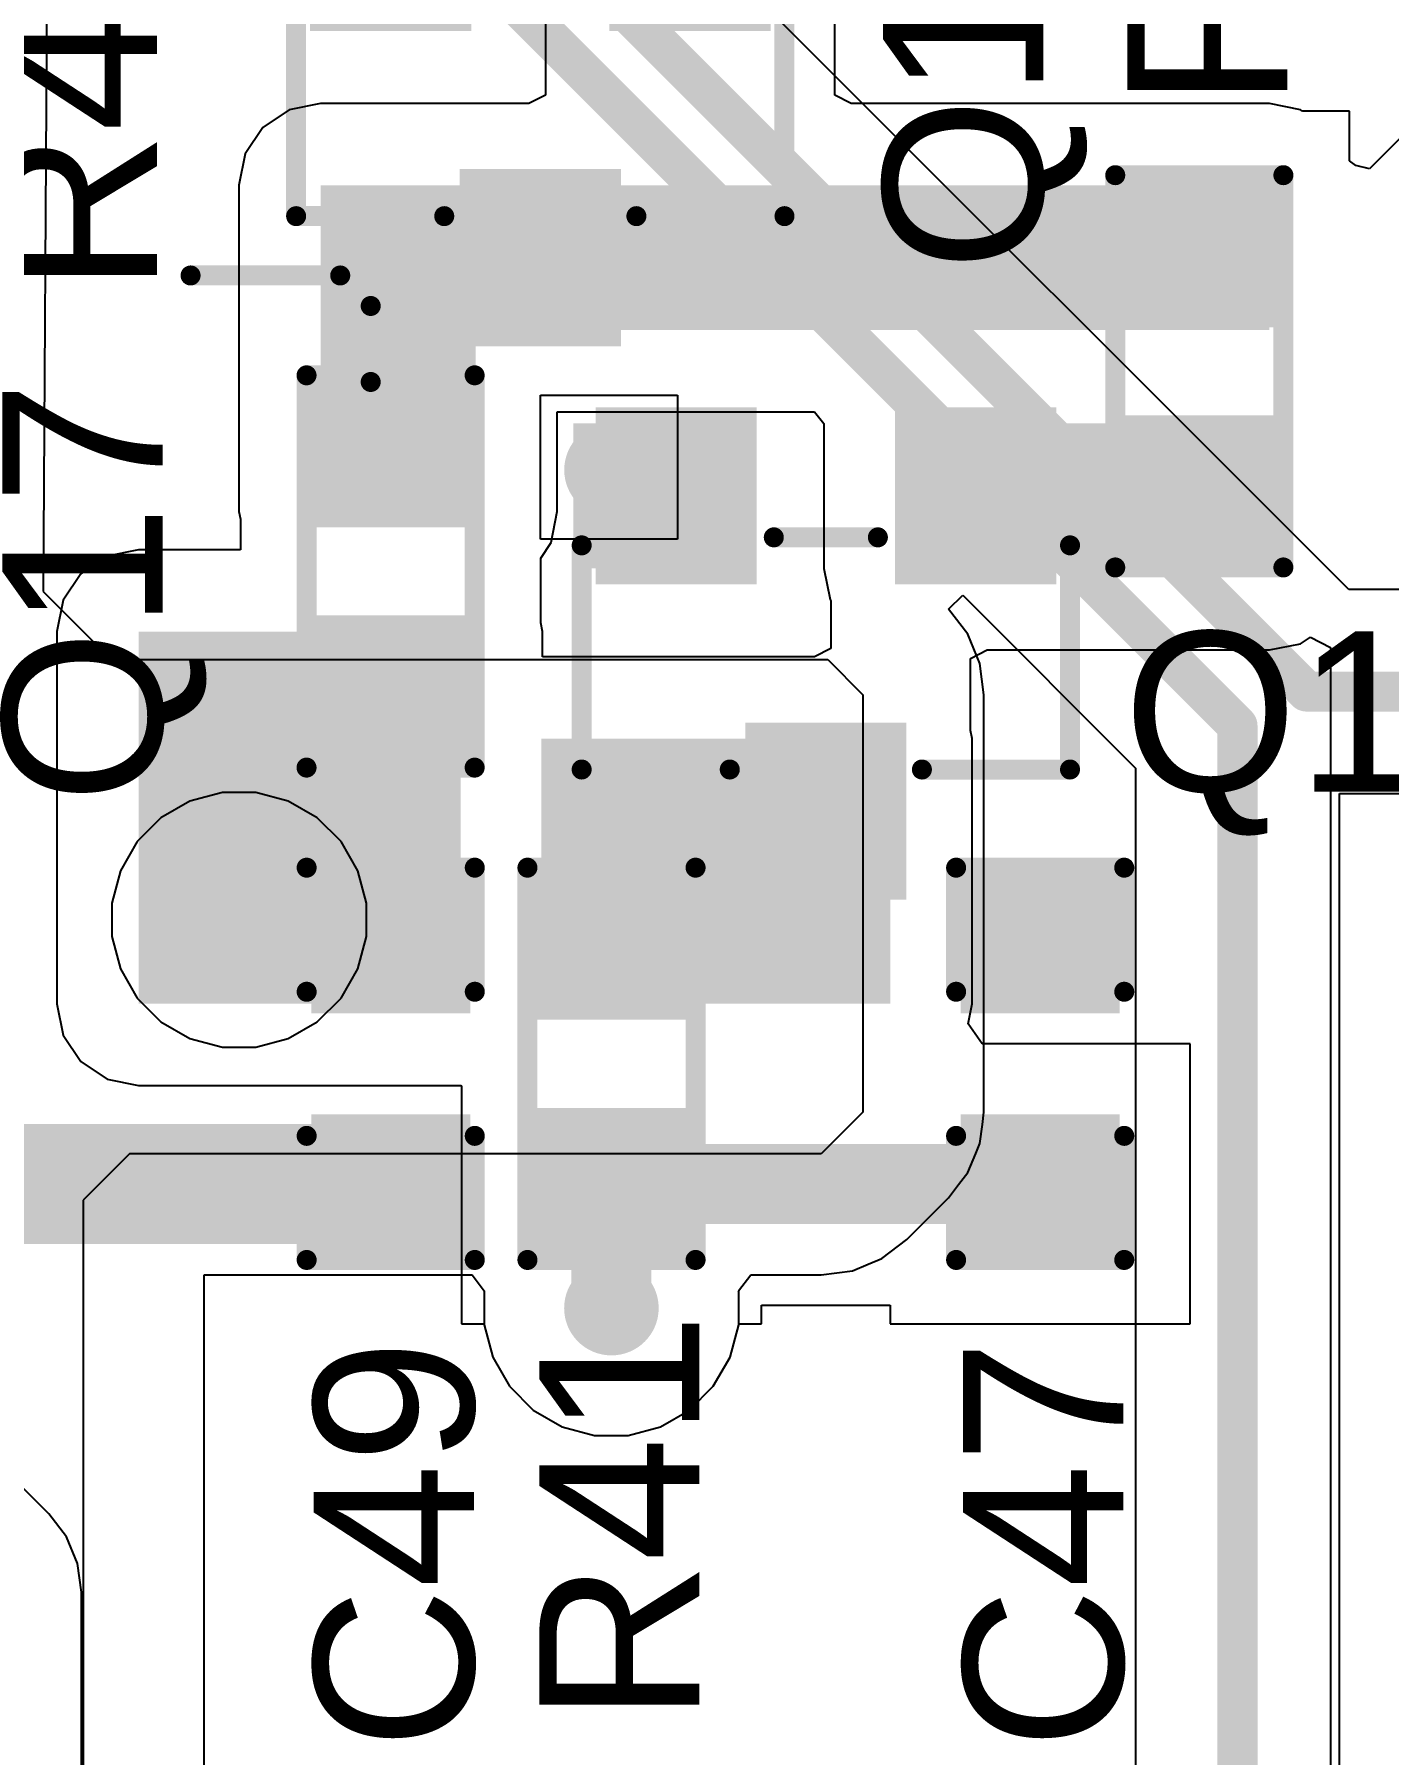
# Model space of a CAD drawing. Header units: millimetres. Extents: x -3 to 5437, y -3 to 5435.
# Drawn here: x 124.23 to 132.82, y 30.69 to 41.61 of the extents above; entities that cross this region are included whole.
import ezdxf

# ---------------------------------------------------------------- set-up
doc = ezdxf.new("R2010")
doc.units = ezdxf.units.MM
for name, color, linetype in [('BottomLayer', 5, 'Continuous'), ('BottomSolder', 6, 'Continuous'), ('TopLayer', 1, 'Continuous'), ('TopOverlay', 2, 'Continuous'), ('TopPaste', 8, 'Continuous'), ('TopSolder', 216, 'Continuous'), ('ViaHoleLayer', 16, 'Continuous')]:
    doc.layers.add(name, color=color, linetype=linetype)
doc.styles.add('Arial', font='', dxfattribs={"height": 0.2})
doc.styles.get('Arial').set_extended_font_data('Arial')

# ---------------------------------------------------------------- blocks, each defined once
blk = doc.blocks.new('SOT_23_324')
at = {"layer": 'TopLayer'}
for points in [[(-0.41000045, 1.46000089), (0.41000045, 1.46000089), (0.41000045, 0.54000019), (-0.41000045, 0.54000019)], [(-1.36000109, -0.54000019), (-0.54000019, -0.54000019), (-0.54000019, -1.46000089), (-1.36000109, -1.46000089)], [(0.54000019, -0.54000019), (1.36000109, -0.54000019), (1.36000109, -1.46000089), (0.54000019, -1.46000089)]]:
    blk.add_hatch(color=1, dxfattribs=at).paths.add_polyline_path(points)
at = {"layer": 'TopPaste'}
for points in [[(-0.41000045, 1.46000089), (0.41000045, 1.46000089), (0.41000045, 0.54000019), (-0.41000045, 0.54000019)], [(-1.36000109, -0.54000019), (-0.54000019, -0.54000019), (-0.54000019, -1.46000089), (-1.36000109, -1.46000089)], [(0.54000019, -0.54000019), (1.36000109, -0.54000019), (1.36000109, -1.46000089), (0.54000019, -1.46000089)]]:
    blk.add_hatch(color=8, dxfattribs=at).paths.add_polyline_path(points)
at = {"layer": 'TopSolder'}
for points in [[(-0.51160045, 1.56160089), (0.51160045, 1.56160089), (0.51160045, 0.43840019), (-0.51160045, 0.43840019)], [(-1.46160109, -0.43840019), (-0.43840019, -0.43840019), (-0.43840019, -1.56160089), (-1.46160109, -1.56160089)], [(0.43840019, -0.43840019), (1.46160109, -0.43840019), (1.46160109, -1.56160089), (0.43840019, -1.56160089)]]:
    blk.add_hatch(color=216, dxfattribs=at).paths.add_polyline_path(points)
at = {"layer": 'TopOverlay', "const_width": 0.127}
for points in [[(-1.5494, 0.7366), (-1.5494, -0.6858)], [(-0.6096, 0.7366), (-1.5494, 0.7366)], [(1.5494, 0.7366), (0.6096, 0.7366)], [(1.5494, 0.7366), (1.5494, -0.6858)], [(0.3302, -0.7366), (-0.3302, -0.7366)]]:
    blk.add_lwpolyline(points, dxfattribs=at)
at = {"layer": 'TopOverlay'}
for points, const_width in [([(-1.58115, 0.7366, 1), (-1.51765, 0.7366, 1)], 0.0635), ([(-1.58115, 0.7366, 1), (-1.51765, 0.7366, 1)], 0.0635), ([(-0.64135, 0.7366, 1), (-0.57785, 0.7366, 1)], 0.0635), ([(0.57785, 0.7366, 1), (0.64135, 0.7366, 1)], 0.0635), ([(1.51765, 0.7366, 1), (1.58115, 0.7366, 1)], 0.0635), ([(1.51765, 0.7366, 1), (1.58115, 0.7366, 1)], 0.0635), ([(-1.58115, -0.6858, 1), (-1.51765, -0.6858, 1)], 0.0635), ([(1.51765, -0.6858, 1), (1.58115, -0.6858, 1)], 0.0635), ([(-0.36195, -0.7366, 1), (-0.29845, -0.7366, 1)], 0.0635), ([(0.29845, -0.7366, 1), (0.36195, -0.7366, 1)], 0.0635), ([(-1.63561776, -1.143, 1), (-1.81878224, -1.143, 1)], 0.254), ([(-1.88228224, -1.143, 1), (-1.75528224, -1.143, 1)], 0.127), ([(-1.69911776, -1.143, 1), (-1.57211776, -1.143, 1)], 0.127)]:
    blk.add_lwpolyline(points, format="xyb", close=True, dxfattribs=dict(at, const_width=const_width))
blk = doc.blocks.new('RES_0603_436')
at = {"layer": 'TopLayer'}
for points in [[(-0.3809999999999999, 0.4445), (-0.3809999999999999, -0.4445), (-1.143, -0.4445), (-1.143, 0.4445)], [(1.143, 0.4445), (1.143, -0.4445), (0.3809999999999999, -0.4445), (0.3809999999999999, 0.4445)]]:
    blk.add_hatch(color=1, dxfattribs=at).paths.add_polyline_path(points)
at = {"layer": 'TopPaste'}
for points in [[(-0.3809999999999999, 0.4445), (-0.3809999999999999, -0.4445), (-1.143, -0.4445), (-1.143, 0.4445)], [(1.143, 0.4445), (1.143, -0.4445), (0.3809999999999999, -0.4445), (0.3809999999999999, 0.4445)]]:
    blk.add_hatch(color=8, dxfattribs=at).paths.add_polyline_path(points)
at = {"layer": 'TopSolder'}
for points in [[(-0.2794, 0.5460999999999999), (-0.2794, -0.5460999999999999), (-1.2446, -0.5460999999999999), (-1.2446, 0.5460999999999999)], [(1.2446, 0.5460999999999999), (1.2446, -0.5460999999999999), (0.2794, -0.5460999999999999), (0.2794, 0.5460999999999999)]]:
    blk.add_hatch(color=216, dxfattribs=at).paths.add_polyline_path(points)
at = {"layer": 'TopOverlay', "const_width": 0.127}
for points in [[(-1.2446, -0.5334), (-1.2446, 0.5334)], [(1.2446, 0.5334), (-1.2446, 0.5334)], [(1.2446, -0.5334), (1.2446, 0.5334)], [(1.2446, -0.5334), (-1.2446, -0.5334)]]:
    blk.add_lwpolyline(points, dxfattribs=at)
at = {"layer": 'TopOverlay', "const_width": 0.0635}
for points in [[(-1.27635, 0.5334, 1), (-1.21285, 0.5334, 1)], [(-1.27635, 0.5334, 1), (-1.21285, 0.5334, 1)], [(1.21285, 0.5334, 1), (1.27635, 0.5334, 1)], [(1.21285, 0.5334, 1), (1.27635, 0.5334, 1)], [(-1.27635, -0.5334, 1), (-1.21285, -0.5334, 1)], [(-1.27635, -0.5334, 1), (-1.21285, -0.5334, 1)], [(1.21285, -0.5334, 1), (1.27635, -0.5334, 1)], [(1.21285, -0.5334, 1), (1.27635, -0.5334, 1)]]:
    blk.add_lwpolyline(points, format="xyb", close=True, dxfattribs=at)
blk = doc.blocks.new('RES_0603_437')
at = {"layer": 'TopLayer'}
for points in [[(-0.3809999999999999, 0.4445), (-0.3809999999999999, -0.4445), (-1.143, -0.4445), (-1.143, 0.4445)], [(1.143, 0.4445), (1.143, -0.4445), (0.3809999999999999, -0.4445), (0.3809999999999999, 0.4445)]]:
    blk.add_hatch(color=1, dxfattribs=at).paths.add_polyline_path(points)
at = {"layer": 'TopPaste'}
for points in [[(-0.3809999999999999, 0.4445), (-0.3809999999999999, -0.4445), (-1.143, -0.4445), (-1.143, 0.4445)], [(1.143, 0.4445), (1.143, -0.4445), (0.3809999999999999, -0.4445), (0.3809999999999999, 0.4445)]]:
    blk.add_hatch(color=8, dxfattribs=at).paths.add_polyline_path(points)
at = {"layer": 'TopSolder'}
for points in [[(-0.2794, 0.5460999999999999), (-0.2794, -0.5460999999999999), (-1.2446, -0.5460999999999999), (-1.2446, 0.5460999999999999)], [(1.2446, 0.5460999999999999), (1.2446, -0.5460999999999999), (0.2794, -0.5460999999999999), (0.2794, 0.5460999999999999)]]:
    blk.add_hatch(color=216, dxfattribs=at).paths.add_polyline_path(points)
at = {"layer": 'TopOverlay', "const_width": 0.127}
for points in [[(-1.2446, 0.5334), (1.2446, 0.5334)], [(-1.2446, 0.5334), (-1.2446, -0.5334)], [(1.2446, 0.5334), (1.2446, -0.5334)], [(-1.2446, -0.5334), (1.2446, -0.5334)]]:
    blk.add_lwpolyline(points, dxfattribs=at)
at = {"layer": 'TopOverlay', "const_width": 0.0635}
for points in [[(-1.27635, 0.5334, 1), (-1.21285, 0.5334, 1)], [(-1.27635, 0.5334, 1), (-1.21285, 0.5334, 1)], [(1.21285, 0.5334, 1), (1.27635, 0.5334, 1)], [(1.21285, 0.5334, 1), (1.27635, 0.5334, 1)], [(-1.27635, -0.5334, 1), (-1.21285, -0.5334, 1)], [(-1.27635, -0.5334, 1), (-1.21285, -0.5334, 1)], [(1.21285, -0.5334, 1), (1.27635, -0.5334, 1)], [(1.21285, -0.5334, 1), (1.27635, -0.5334, 1)]]:
    blk.add_lwpolyline(points, format="xyb", close=True, dxfattribs=at)
blk = doc.blocks.new('RES_0603_440')
at = {"layer": 'TopLayer'}
for points in [[(-0.3809999999999999, 0.4445), (-0.3809999999999999, -0.4445), (-1.143, -0.4445), (-1.143, 0.4445)], [(1.143, 0.4445), (1.143, -0.4445), (0.3809999999999999, -0.4445), (0.3809999999999999, 0.4445)]]:
    blk.add_hatch(color=1, dxfattribs=at).paths.add_polyline_path(points)
at = {"layer": 'TopPaste'}
for points in [[(-0.3809999999999999, 0.4445), (-0.3809999999999999, -0.4445), (-1.143, -0.4445), (-1.143, 0.4445)], [(1.143, 0.4445), (1.143, -0.4445), (0.3809999999999999, -0.4445), (0.3809999999999999, 0.4445)]]:
    blk.add_hatch(color=8, dxfattribs=at).paths.add_polyline_path(points)
at = {"layer": 'TopSolder'}
for points in [[(-0.2794, 0.5460999999999999), (-0.2794, -0.5460999999999999), (-1.2446, -0.5460999999999999), (-1.2446, 0.5460999999999999)], [(1.2446, 0.5460999999999999), (1.2446, -0.5460999999999999), (0.2794, -0.5460999999999999), (0.2794, 0.5460999999999999)]]:
    blk.add_hatch(color=216, dxfattribs=at).paths.add_polyline_path(points)
at = {"layer": 'TopOverlay', "const_width": 0.127}
for points in [[(1.2446, 0.5334), (-1.2446, 0.5334)], [(-1.2446, -0.5334), (-1.2446, 0.5334)], [(1.2446, -0.5334), (1.2446, 0.5334)], [(1.2446, -0.5334), (-1.2446, -0.5334)]]:
    blk.add_lwpolyline(points, dxfattribs=at)
at = {"layer": 'TopOverlay', "const_width": 0.0635}
for points in [[(-1.27635, 0.5334, 1), (-1.21285, 0.5334, 1)], [(-1.27635, 0.5334, 1), (-1.21285, 0.5334, 1)], [(1.21285, 0.5334, 1), (1.27635, 0.5334, 1)], [(1.21285, 0.5334, 1), (1.27635, 0.5334, 1)], [(-1.27635, -0.5334, 1), (-1.21285, -0.5334, 1)], [(-1.27635, -0.5334, 1), (-1.21285, -0.5334, 1)], [(1.21285, -0.5334, 1), (1.27635, -0.5334, 1)], [(1.21285, -0.5334, 1), (1.27635, -0.5334, 1)]]:
    blk.add_lwpolyline(points, format="xyb", close=True, dxfattribs=at)
blk = doc.blocks.new('SOT_23_464')
at = {"layer": 'TopLayer'}
for points in [[(-0.41000045, 1.46000089), (0.41000045, 1.46000089), (0.41000045, 0.54000019), (-0.41000045, 0.54000019)], [(-1.36000109, -0.54000019), (-0.54000019, -0.54000019), (-0.54000019, -1.46000089), (-1.36000109, -1.46000089)], [(0.54000019, -0.54000019), (1.36000109, -0.54000019), (1.36000109, -1.46000089), (0.54000019, -1.46000089)]]:
    blk.add_hatch(color=1, dxfattribs=at).paths.add_polyline_path(points)
at = {"layer": 'TopPaste'}
for points in [[(-0.41000045, 1.46000089), (0.41000045, 1.46000089), (0.41000045, 0.54000019), (-0.41000045, 0.54000019)], [(-1.36000109, -0.54000019), (-0.54000019, -0.54000019), (-0.54000019, -1.46000089), (-1.36000109, -1.46000089)], [(0.54000019, -0.54000019), (1.36000109, -0.54000019), (1.36000109, -1.46000089), (0.54000019, -1.46000089)]]:
    blk.add_hatch(color=8, dxfattribs=at).paths.add_polyline_path(points)
at = {"layer": 'TopSolder'}
for points in [[(-0.51160045, 1.56160089), (0.51160045, 1.56160089), (0.51160045, 0.43840019), (-0.51160045, 0.43840019)], [(-1.46160109, -0.43840019), (-0.43840019, -0.43840019), (-0.43840019, -1.56160089), (-1.46160109, -1.56160089)], [(0.43840019, -0.43840019), (1.46160109, -0.43840019), (1.46160109, -1.56160089), (0.43840019, -1.56160089)]]:
    blk.add_hatch(color=216, dxfattribs=at).paths.add_polyline_path(points)
at = {"layer": 'TopOverlay', "const_width": 0.127}
for points in [[(-0.6096, 0.7366), (-1.5494, 0.7366)], [(-1.5494, 0.7366), (-1.5494, -0.6858)], [(1.5494, 0.7366), (0.6096, 0.7366)], [(1.5494, 0.7366), (1.5494, -0.6858)], [(0.3302, -0.7366), (-0.3302, -0.7366)]]:
    blk.add_lwpolyline(points, dxfattribs=at)
at = {"layer": 'TopOverlay'}
for points, const_width in [([(-1.58115, 0.7366, 1), (-1.51765, 0.7366, 1)], 0.0635), ([(-1.58115, 0.7366, 1), (-1.51765, 0.7366, 1)], 0.0635), ([(-0.64135, 0.7366, 1), (-0.57785, 0.7366, 1)], 0.0635), ([(0.57785, 0.7366, 1), (0.64135, 0.7366, 1)], 0.0635), ([(1.51765, 0.7366, 1), (1.58115, 0.7366, 1)], 0.0635), ([(1.51765, 0.7366, 1), (1.58115, 0.7366, 1)], 0.0635), ([(-1.58115, -0.6858, 1), (-1.51765, -0.6858, 1)], 0.0635), ([(1.51765, -0.6858, 1), (1.58115, -0.6858, 1)], 0.0635), ([(-0.36195, -0.7366, 1), (-0.29845, -0.7366, 1)], 0.0635), ([(0.29845, -0.7366, 1), (0.36195, -0.7366, 1)], 0.0635), ([(-1.63561776, -1.143, 1), (-1.81878224, -1.143, 1)], 0.254), ([(-1.88228224, -1.143, 1), (-1.75528224, -1.143, 1)], 0.127), ([(-1.69911776, -1.143, 1), (-1.57211776, -1.143, 1)], 0.127)]:
    blk.add_lwpolyline(points, format="xyb", close=True, dxfattribs=dict(at, const_width=const_width))
blk = doc.blocks.new('C__0603_479')
at = {"layer": 'TopLayer'}
for points in [[(-0.3809999999999999, 0.4445), (-0.3809999999999999, -0.4445), (-1.143, -0.4445), (-1.143, 0.4445)], [(1.143, 0.4445), (1.143, -0.4445), (0.3809999999999999, -0.4445), (0.3809999999999999, 0.4445)]]:
    blk.add_hatch(color=1, dxfattribs=at).paths.add_polyline_path(points)
at = {"layer": 'TopPaste'}
for points in [[(-0.3809999999999999, 0.4445), (-0.3809999999999999, -0.4445), (-1.143, -0.4445), (-1.143, 0.4445)], [(1.143, 0.4445), (1.143, -0.4445), (0.3809999999999999, -0.4445), (0.3809999999999999, 0.4445)]]:
    blk.add_hatch(color=8, dxfattribs=at).paths.add_polyline_path(points)
at = {"layer": 'TopSolder'}
for points in [[(-0.3210001199999999, 0.50449988), (-0.3210001199999999, -0.50449988), (-1.20299988, -0.50449988), (-1.20299988, 0.50449988)], [(1.20299988, 0.50449988), (1.20299988, -0.50449988), (0.3210001199999999, -0.50449988), (0.3210001199999999, 0.50449988)]]:
    blk.add_hatch(color=216, dxfattribs=at).paths.add_polyline_path(points)
at = {"layer": 'TopOverlay', "const_width": 0.127}
for points in [[(-1.2446, -0.5334), (-1.2446, 0.5334)], [(-0.4571999999999999, 0.5334), (-1.2446, 0.5334)], [(1.2446, 0.5334), (0.4571999999999999, 0.5334)], [(1.2446, -0.5334), (1.2446, 0.5334)], [(-0.4571999999999999, -0.5334), (-1.2446, -0.5334)], [(1.2446, -0.5334), (0.4571999999999999, -0.5334)]]:
    blk.add_lwpolyline(points, dxfattribs=at)
at = {"layer": 'TopOverlay', "const_width": 0.0635}
for points in [[(-1.27635, 0.5334, 1), (-1.21285, 0.5334, 1)], [(-1.27635, 0.5334, 1), (-1.21285, 0.5334, 1)], [(-0.4889499999999999, 0.5334, 1), (-0.42545, 0.5334, 1)], [(0.42545, 0.5334, 1), (0.4889499999999999, 0.5334, 1)], [(1.21285, 0.5334, 1), (1.27635, 0.5334, 1)], [(1.21285, 0.5334, 1), (1.27635, 0.5334, 1)], [(-1.27635, -0.5334, 1), (-1.21285, -0.5334, 1)], [(-1.27635, -0.5334, 1), (-1.21285, -0.5334, 1)], [(-0.4889499999999999, -0.5334, 1), (-0.42545, -0.5334, 1)], [(0.42545, -0.5334, 1), (0.4889499999999999, -0.5334, 1)], [(1.21285, -0.5334, 1), (1.27635, -0.5334, 1)], [(1.21285, -0.5334, 1), (1.27635, -0.5334, 1)]]:
    blk.add_lwpolyline(points, format="xyb", close=True, dxfattribs=at)
blk = doc.blocks.new('C__0603_481')
at = {"layer": 'TopLayer'}
for points in [[(-0.3809999999999999, 0.4445), (-0.3809999999999999, -0.4445), (-1.143, -0.4445), (-1.143, 0.4445)], [(1.143, 0.4445), (1.143, -0.4445), (0.3809999999999999, -0.4445), (0.3809999999999999, 0.4445)]]:
    blk.add_hatch(color=1, dxfattribs=at).paths.add_polyline_path(points)
at = {"layer": 'TopPaste'}
for points in [[(-0.3809999999999999, 0.4445), (-0.3809999999999999, -0.4445), (-1.143, -0.4445), (-1.143, 0.4445)], [(1.143, 0.4445), (1.143, -0.4445), (0.3809999999999999, -0.4445), (0.3809999999999999, 0.4445)]]:
    blk.add_hatch(color=8, dxfattribs=at).paths.add_polyline_path(points)
at = {"layer": 'TopSolder'}
for points in [[(-0.3210001199999999, 0.50449988), (-0.3210001199999999, -0.50449988), (-1.20299988, -0.50449988), (-1.20299988, 0.50449988)], [(1.20299988, 0.50449988), (1.20299988, -0.50449988), (0.3210001199999999, -0.50449988), (0.3210001199999999, 0.50449988)]]:
    blk.add_hatch(color=216, dxfattribs=at).paths.add_polyline_path(points)
at = {"layer": 'TopOverlay', "const_width": 0.127}
for points in [[(-1.2446, 0.5334), (-1.2446, -0.5334)], [(-1.2446, 0.5334), (-0.4571999999999999, 0.5334)], [(0.4571999999999999, 0.5334), (1.2446, 0.5334)], [(1.2446, 0.5334), (1.2446, -0.5334)], [(-1.2446, -0.5334), (-0.4571999999999999, -0.5334)], [(0.4571999999999999, -0.5334), (1.2446, -0.5334)]]:
    blk.add_lwpolyline(points, dxfattribs=at)
at = {"layer": 'TopOverlay', "const_width": 0.0635}
for points in [[(-1.27635, 0.5334, 1), (-1.21285, 0.5334, 1)], [(-1.27635, 0.5334, 1), (-1.21285, 0.5334, 1)], [(-0.4889499999999999, 0.5334, 1), (-0.42545, 0.5334, 1)], [(0.42545, 0.5334, 1), (0.4889499999999999, 0.5334, 1)], [(1.21285, 0.5334, 1), (1.27635, 0.5334, 1)], [(1.21285, 0.5334, 1), (1.27635, 0.5334, 1)], [(-1.27635, -0.5334, 1), (-1.21285, -0.5334, 1)], [(-1.27635, -0.5334, 1), (-1.21285, -0.5334, 1)], [(-0.4889499999999999, -0.5334, 1), (-0.42545, -0.5334, 1)], [(0.42545, -0.5334, 1), (0.4889499999999999, -0.5334, 1)], [(1.21285, -0.5334, 1), (1.27635, -0.5334, 1)], [(1.21285, -0.5334, 1), (1.27635, -0.5334, 1)]]:
    blk.add_lwpolyline(points, format="xyb", close=True, dxfattribs=at)

msp = doc.modelspace()

# ---------------------------------------------------------------- hatches: boundary and pattern name
at = {"layer": 'BottomLayer'}
h = msp.add_hatch(color=5, dxfattribs=at)
edge = h.paths.add_edge_path()
edge.add_arc((127.88966548, 38.84671936), 0.2999994, 0, 360)
h = msp.add_hatch(color=5, dxfattribs=at)
edge = h.paths.add_edge_path()
edge.add_arc((127.88966548, 36.68230916), 0.2999994, 0, 360)
h = msp.add_hatch(color=5, dxfattribs=at)
edge = h.paths.add_edge_path()
edge.add_arc((125.5268, 35.9918), 0.2999994, 0, 360)
h = msp.add_hatch(color=5, dxfattribs=at)
edge = h.paths.add_edge_path()
edge.add_arc((127.889, 33.528), 0.2999994, 0, 360)
at = {"layer": 'BottomSolder'}
h = msp.add_hatch(color=6, dxfattribs=at)
edge = h.paths.add_edge_path()
edge.add_arc((127.88966548, 38.84671936), 0.1499997, 0, 360)
h = msp.add_hatch(color=6, dxfattribs=at)
edge = h.paths.add_edge_path()
edge.add_arc((127.88966548, 36.68230916), 0.1499997, 0, 360)
at = {"layer": 'TopLayer'}
for points in [[(126.04333694, 39.7336645), (132.0639345, 39.7336645), (132.0639345, 40.65366774), (126.04333694, 40.65366774)], [(126.04333694, 38.58347376), (127.02783586, 38.58347376), (127.02783586, 40.6536652), (126.04333694, 40.6536652)], [(128.70966892, 39.14231693999999), (127.64806068, 39.14231693999999), (127.64806068, 38.2223137), (128.70966892, 38.2223137)], [(129.75516848, 38.22230862), (132.06393704, 38.22230862), (132.06393704, 39.14231186), (129.75516848, 39.14231186)], [(124.8884091, 35.45927375999999), (126.9331345, 35.45927375999999), (126.9331345, 37.82147376), (124.8884091, 37.82147376)], [(127.44516548, 35.45927375999999), (129.65966956, 35.45927375999999), (129.65966956, 37.14230824), (127.44516548, 37.14230824)], [(118.6425364, 33.93527375999999), (126.93313704, 33.93527375999999), (126.93313704, 34.69727375999999), (118.6425364, 34.69727375999999)]]:
    msp.add_hatch(color=1, dxfattribs=at).paths.add_polyline_path(points)
h = msp.add_hatch(color=1, dxfattribs=at)
edge = h.paths.add_edge_path()
edge.add_arc((127.88966548, 38.84671936), 0.2999994, 0, 360)
h = msp.add_hatch(color=1, dxfattribs=at)
edge = h.paths.add_edge_path()
edge.add_arc((127.88966548, 36.68230916), 0.2999994, 0, 360)
h = msp.add_hatch(color=1, dxfattribs=at)
edge = h.paths.add_edge_path()
edge.add_arc((125.5268, 35.9918), 0.2999994, 0, 360)
h = msp.add_hatch(color=1, dxfattribs=at)
edge = h.paths.add_edge_path()
edge.add_arc((127.889, 33.528), 0.2999994, 0, 360)
at = {"layer": 'TopSolder'}
h = msp.add_hatch(color=216, dxfattribs=at)
edge = h.paths.add_edge_path()
edge.add_arc((127.88966548, 38.84671936), 0.1499997, 0, 360)
h = msp.add_hatch(color=216, dxfattribs=at)
edge = h.paths.add_edge_path()
edge.add_arc((127.88966548, 36.68230916), 0.1499997, 0, 360)
at = {"layer": 'ViaHoleLayer'}
h = msp.add_hatch(color=16, dxfattribs=at)
edge = h.paths.add_edge_path()
edge.add_arc((127.88966548, 38.84671936), 0.1499997, 0, 360)
h = msp.add_hatch(color=16, dxfattribs=at)
edge = h.paths.add_edge_path()
edge.add_arc((127.88966548, 36.68230916), 0.1499997, 0, 360)
h = msp.add_hatch(color=16, dxfattribs=at)
edge = h.paths.add_edge_path()
edge.add_arc((125.5268, 35.9918), 0.1499997, 0, 360)
h = msp.add_hatch(color=16, dxfattribs=at)
edge = h.paths.add_edge_path()
edge.add_arc((127.889, 33.528), 0.1499997, 0, 360)

# ---------------------------------------------------------------- linework, layer by layer
at = {"layer": 'BottomLayer'}
for p, q in [((124.32113058, 43.97926688), (124.2822, 38.0746)), ((132.56830992, 38.08791468), (127.87267796, 42.78354664)), ((127.43984418, 38.40682184), (127.43984418, 39.32057667999999)), ((127.43984418, 39.32057667999999), (128.30907282, 39.32057667999999)), ((128.30907282, 39.32057667999999), (128.30907282, 38.40682184)), ((128.30907282, 38.40682184), (127.43984418, 38.40682184)), ((124.2822, 38.0746), (124.714, 37.64279999999999)), ((130.02791114, 37.96330736), (130.11849008, 38.05120406)), ((130.11849008, 38.05120406), (131.21439848, 36.95529566)), ((136.0612341, 38.08791468), (132.56830992, 38.08791468)), ((130.02791368, 37.96328704), (130.02791114, 37.96330736)), ((130.15005212, 37.80411286), (130.02791368, 37.96328704)), ((130.15005974, 37.80410016), (130.15005212, 37.80411286)), ((130.22683378, 37.6187462), (130.15005974, 37.80410016)), ((124.714, 37.64279999999999), (129.2614763, 37.64279999999999)), ((129.2614763, 37.64279999999999), (129.48444512, 37.41982356)), ((130.25302118, 37.41982356), (130.22683378, 37.6187462)), ((129.48444512, 37.41982356), (129.48444766, 34.77205136)), ((130.25302372, 34.77205136), (130.25302118, 37.41982356)), ((131.21439848, 36.95529566), (131.21439848, 23.20307018)), ((125.4204248, 36.7997994), (125.21492356, 36.74473474)), ((125.6331752, 36.7997994), (125.4204248, 36.7997994)), ((125.83867644, 36.74473474), (125.6331752, 36.7997994)), ((132.50928032, 23.20307018), (132.50928032, 36.79303284)), ((132.50928032, 36.79303284), (136.0612341, 36.79303284)), ((125.21492356, 36.74473474), (125.03067704, 36.63835954)), ((126.02292296, 36.63835954), (125.83867644, 36.74473474)), ((125.03067704, 36.63835954), (124.88024046, 36.48792296)), ((126.17335954, 36.48792296), (126.02292296, 36.63835954)), ((124.88024046, 36.48792296), (124.77386526, 36.30367644)), ((126.27973474, 36.30367644), (126.17335954, 36.48792296)), ((124.77386526, 36.30367644), (124.7188006, 36.09817519999999)), ((126.3347994, 36.09817519999999), (126.27973474, 36.30367644)), ((124.7188006, 36.09817519999999), (124.7188006, 35.8854248)), ((126.3347994, 35.8854248), (126.3347994, 36.09817519999999)), ((124.7188006, 35.8854248), (124.77386526, 35.67992356)), ((126.27973474, 35.67992356), (126.3347994, 35.8854248)), ((124.77386526, 35.67992356), (124.88024046, 35.49567704)), ((126.17335954, 35.49567704), (126.27973474, 35.67992356)), ((124.88024046, 35.49567704), (125.03067704, 35.34524046)), ((126.02292296, 35.34524046), (126.17335954, 35.49567704)), ((125.03067704, 35.34524046), (125.21492356, 35.23886526)), ((125.83867644, 35.23886526), (126.02292296, 35.34524046)), ((125.21492356, 35.23886526), (125.4204248, 35.1838006)), ((125.4204248, 35.1838006), (125.6331752, 35.1838006)), ((125.6331752, 35.1838006), (125.83867644, 35.23886526)), ((129.48444766, 34.77205136), (129.22010478, 34.5077288)), ((130.2426783, 34.69345868), (130.25302372, 34.77202088)), ((130.25302118, 34.77203612), (130.25302372, 34.77205136)), ((130.25302372, 34.77202088), (130.25302118, 34.77203612)), ((130.22683632, 34.57312872), (130.2426783, 34.69345868)), ((124.8301288, 34.5077288), (124.5362, 34.21379745999999)), ((129.22010478, 34.5077288), (124.8301288, 34.5077288)), ((130.15005466, 34.38776206), (130.2004762, 34.50949156)), ((130.2004762, 34.50949156), (130.22682616, 34.57309824)), ((130.22682616, 34.57310586), (130.22683632, 34.57312872)), ((130.22682616, 34.57309824), (130.22682616, 34.57310586)), ((130.09221632, 34.31238501999999), (130.15003942, 34.38773666)), ((130.15003942, 34.38773666), (130.1500445, 34.38774935999999)), ((130.1500445, 34.38774935999999), (130.15005466, 34.38776206)), ((130.02791368, 34.22858534), (130.09221632, 34.31238501999999)), ((124.5362, 34.21379745999999), (124.5362, 19.18504418)), ((129.76355048, 33.96424245999999), (130.02789336, 34.22856502)), ((130.02789336, 34.22856502), (130.02790098, 34.22857772)), ((130.02790098, 34.22857772), (130.02791368, 34.22858534)), ((129.60439154, 33.8421218), (129.76355048, 33.96424245999999)), ((129.51714254, 33.80598268), (129.60436868, 33.84210656)), ((129.60436868, 33.84210656), (129.60438392, 33.84211926)), ((129.60438392, 33.84211926), (129.60439154, 33.8421218)), ((125.30477606, 26.38412554), (125.30477606, 33.73915273999999)), ((125.30477606, 33.73915273999999), (127.00476504, 33.73915273999999)), ((127.00476504, 33.73915273999999), (127.08207756, 33.63839601999999)), ((128.69592244, 33.63839601999999), (128.77323496, 33.73915273999999)), ((128.77323496, 33.73915273999999), (129.22010478, 33.73915273999999)), ((129.22010478, 33.73915273999999), (129.41899948, 33.76533506)), ((129.41899948, 33.76533506), (129.41902742, 33.76534014)), ((129.41902742, 33.76534014), (129.51714254, 33.80598268)), ((127.08207756, 33.63839601999999), (127.0810006, 33.63437519999999)), ((127.0810006, 33.63437519999999), (127.0810006, 33.4216248)), ((128.6969994, 33.63437519999999), (128.69592244, 33.63839601999999)), ((128.6969994, 33.4216248), (128.6969994, 33.63437519999999)), ((127.0810006, 33.4216248), (127.13606526, 33.21612355999999)), ((128.64193474, 33.21612355999999), (128.6969994, 33.4216248)), ((127.13606526, 33.21612355999999), (127.24244046, 33.03187704)), ((128.53555954, 33.03187704), (128.64193474, 33.21612355999999)), ((127.24244046, 33.03187704), (127.39287704, 32.88144046)), ((128.38512296, 32.88144046), (128.53555954, 33.03187704)), ((127.39287704, 32.88144046), (127.57712356, 32.77506526)), ((128.20087644, 32.77506526), (128.38512296, 32.88144046)), ((127.57712356, 32.77506526), (127.7826248, 32.7200006)), ((127.9953752, 32.7200006), (128.20087644, 32.77506526)), ((127.7826248, 32.7200006), (127.9953752, 32.7200006))]:
    msp.add_line(p, q, dxfattribs=at)
at = {"layer": 'BottomLayer', "const_width": 0.254}
for points in [[(127.22523704, 42.51536836), (132.30013164, 37.44047376)], [(126.74263704, 42.34267629999999), (131.8618394, 37.22347394)], [(132.30013164, 37.44047376), (136.55583052, 37.44047376)], [(131.8618394, 22.70847376), (131.8618394, 37.22347394)]]:
    msp.add_lwpolyline(points, dxfattribs=at)
at = {"layer": 'BottomLayer', "const_width": 0.127}
for points in [[(132.23663164, 37.44047376, 1), (132.36363164, 37.44047376, 1)], [(132.23663164, 37.44047376, 1), (132.36363164, 37.44047376, 1)], [(131.7983394, 37.22347394, 1), (131.9253394, 37.22347394, 1)], [(131.7983394, 37.22347394, 1), (131.9253394, 37.22347394, 1)]]:
    msp.add_lwpolyline(points, format="xyb", close=True, dxfattribs=at)
at = {"layer": 'TopLayer'}
for p, q in [((127.46983904, 41.68361995999999), (127.4698365, 41.22567066)), ((129.3058374, 41.298622), (129.3058374, 41.68361995999999)), ((129.30583994, 41.22567066), (129.3058374, 41.298622)), ((133.2043437, 41.26262258), (132.69893704, 40.75721846)), ((126.04333694, 41.17161946), (125.8451255, 41.13219358)), ((127.3652266, 41.17161946), (126.04333694, 41.17161946)), ((127.4698365, 41.22567066), (127.3652266, 41.17161946)), ((129.41044984, 41.17161946), (129.30583994, 41.22567066)), ((132.06393704, 41.17161946), (129.41044984, 41.17161946)), ((132.26214848, 41.13219358), (132.06393704, 41.17161946)), ((125.8451255, 41.13219358), (125.67708926, 41.01991542)), ((132.275199, 41.12347376), (132.26214848, 41.13219358)), ((132.57193704, 41.12347376), (132.275199, 41.12347376)), ((132.57193704, 40.80715994), (132.57193704, 41.12347376)), ((125.67708926, 41.01991542), (125.5648111, 40.85187918)), ((125.5648111, 40.85187918), (125.52538522, 40.65366774)), ((132.61280056, 40.77882115999999), (132.57193704, 40.80715994)), ((132.69893704, 40.75721846), (132.61280056, 40.77882115999999)), ((125.52538522, 40.65366774), (125.52538522, 39.7336645)), ((125.52538522, 39.7336645), (125.52538522, 38.58347376)), ((127.54578758, 38.58347376), (127.54578758, 39.21571278)), ((127.54578758, 39.21571278), (129.17697558, 39.21571278)), ((129.17697558, 39.21571278), (129.23721676, 39.14230932)), ((129.23721676, 39.14230932), (129.23721676, 38.22230862)), ((125.52538522, 38.58347376), (125.53533694, 38.53344084)), ((125.53533694, 38.53344084), (125.53533694, 38.33942548)), ((127.5063617, 38.38526232), (127.54578758, 38.58347376)), ((124.8884091, 38.33942548), (124.69019766, 38.2999996)), ((125.00289198, 38.33942548), (124.8884091, 38.33942548)), ((125.01540656, 38.34191468), (125.00289198, 38.33942548)), ((125.02792114, 38.33942548), (125.01540656, 38.34191468)), ((125.53533694, 38.33942548), (125.02792114, 38.33942548)), ((127.44033694, 38.28644869999999), (127.5063617, 38.38526232)), ((124.69019766, 38.2999996), (124.52216142, 38.18772144)), ((127.44033694, 37.8755275), (127.44033694, 38.28644869999999)), ((129.23721676, 38.22230862), (129.27664264, 38.02409718)), ((124.52216142, 38.18772144), (124.40988326, 38.0196852)), ((124.40988326, 38.0196852), (124.37045738, 37.82147376)), ((129.27664264, 38.02409718), (129.2816693, 38.0165737)), ((129.2816693, 38.0165737), (129.2816693, 37.7143137)), ((124.37045738, 37.82147376), (124.37045738, 37.70700104)), ((127.45108876, 37.82147376), (127.44033694, 37.8755275)), ((127.45108876, 37.66026249999999), (127.45108876, 37.82147376)), ((132.26214848, 37.74378278), (132.32430736, 37.78531432)), ((132.32430736, 37.78531432), (132.45130736, 37.71936067999999)), ((124.37045738, 37.70700104), (124.36796564, 37.69447376)), ((124.36796564, 37.69447376), (124.37045738, 37.68194647999999)), ((124.37045738, 37.68194647999999), (124.37045738, 35.45927375999999)), ((129.17705686, 37.66026249999999), (127.45108876, 37.66026249999999)), ((129.2816693, 37.7143137), (129.17705686, 37.66026249999999)), ((130.16766702, 37.6503057), (130.27227946, 37.70435689999999)), ((130.27227946, 37.70435689999999), (132.06393704, 37.70435689999999)), ((132.06393704, 37.70435689999999), (132.26214848, 37.74378278)), ((132.45130736, 37.71936067999999), (132.45130736, 24.26011658)), ((130.16766702, 37.1923564), (130.16766702, 37.6503057)), ((130.17762128, 37.14231078), (130.16766702, 37.1923564)), ((130.17762128, 35.45927375999999), (130.17762128, 37.14231078)), ((124.37045738, 35.45927375999999), (124.40988326, 35.26106232)), ((130.15236098, 35.3322763), (130.17762128, 35.45927375999999)), ((124.40988326, 35.26106232), (124.52216142, 35.09302607999999)), ((130.24203568, 35.20527376), (130.15236098, 35.3322763)), ((131.5621702, 35.20527376), (130.24203568, 35.20527376)), ((131.5621702, 33.42727376), (131.5621702, 35.20527376)), ((124.52216142, 35.09302607999999), (124.69019766, 34.98074792)), ((124.69019766, 34.98074792), (124.8884091, 34.94132204)), ((124.8884091, 34.94132204), (126.9331345, 34.94132204)), ((126.9331345, 34.94132204), (126.93716548, 34.93801496)), ((126.93716548, 34.93801496), (126.93716548, 33.42727376)), ((128.84216548, 33.42727376), (128.84216548, 33.5476977)), ((128.84216548, 33.5476977), (129.6571702, 33.5476977)), ((129.6571702, 33.5476977), (129.6571702, 33.42727376)), ((126.93716548, 33.42727376), (127.0810006, 33.42727376)), ((127.0810006, 33.42727376), (127.0810006, 33.4216248)), ((127.0810006, 33.4216248), (127.13606526, 33.21612355999999)), ((128.64193474, 33.21612355999999), (128.6969994, 33.4216248)), ((128.6969994, 33.4216248), (128.6969994, 33.42727376)), ((128.6969994, 33.42727376), (128.84216548, 33.42727376)), ((129.6571702, 33.42727376), (131.5621702, 33.42727376)), ((127.13606526, 33.21612355999999), (127.24244046, 33.03187704)), ((128.53555954, 33.03187704), (128.64193474, 33.21612355999999)), ((127.24244046, 33.03187704), (127.39287704, 32.88144046)), ((128.38512296, 32.88144046), (128.53555954, 33.03187704)), ((127.39287704, 32.88144046), (127.57712356, 32.77506526)), ((128.20087644, 32.77506526), (128.38512296, 32.88144046)), ((127.57712356, 32.77506526), (127.7826248, 32.7200006)), ((127.9953752, 32.7200006), (128.20087644, 32.77506526)), ((127.7826248, 32.7200006), (127.9953752, 32.7200006)), ((124.31981486, 32.22365158), (123.91341486, 32.63004904)), ((124.43177552, 32.07774128), (124.31981486, 32.22365158)), ((124.50215892, 31.90782036), (124.43177552, 32.07774128)), ((124.52616446, 31.7254763), (124.50215892, 31.90782036)), ((124.52616446, 27.24805828), (124.52616446, 31.7254763))]:
    msp.add_line(p, q, dxfattribs=at)
for points, const_width in [([(125.01540656, 37.69447376), (125.26940656, 37.44047376)], 0.254), ([(125.29652614, 37.44047376), (126.48783694, 37.44047376)], 0.635), ([(125.26940656, 37.44047376), (125.29652614, 37.44047376)], 0.254), ([(127.889, 34.31560828), (127.88966548, 34.31627376)], 0.508), ([(127.889, 33.528), (127.889, 34.31560828)], 0.508), ([(127.88966548, 34.31627376), (130.6096702, 34.31627376)], 0.508)]:
    msp.add_lwpolyline(points, dxfattribs=dict(at, const_width=const_width))
for points, const_width in [([(124.95190656, 37.69447376, 1), (125.07890656, 37.69447376, 1)], 0.127), ([(125.13777614, 37.44047376, 1), (125.45527614, 37.44047376, 1)], 0.3175), ([(126.32908694, 37.44047376, 1), (126.64658694, 37.44047376, 1)], 0.3175), ([(125.20590656, 37.44047376, 1), (125.33290656, 37.44047376, 1)], 0.127), ([(125.20590656, 37.44047376, 1), (125.33290656, 37.44047376, 1)], 0.127), ([(125.23302614, 37.44047376, 1), (125.36002614, 37.44047376, 1)], 0.127), ([(127.762, 34.31560828, 1), (128.016, 34.31560828, 1)], 0.254), ([(127.762, 34.31560828, 1), (128.016, 34.31560828, 1)], 0.254), ([(127.76266548, 34.31627376, 1), (128.01666548, 34.31627376, 1)], 0.254), ([(127.76266548, 34.31627376, 1), (128.01666548, 34.31627376, 1)], 0.254), ([(130.4826702, 34.31627376, 1), (130.7366702, 34.31627376, 1)], 0.254), ([(127.762, 33.528, 1), (128.016, 33.528, 1)], 0.254)]:
    msp.add_lwpolyline(points, format="xyb", close=True, dxfattribs=dict(at, const_width=const_width))
at = {"layer": 'TopOverlay', "const_width": 0.127}
for points in [[(125.21863704, 40.08062596), (126.16815762, 40.08062596)], [(126.16815762, 40.08062596), (126.36163704, 39.88714654)], [(126.36163704, 39.40488436), (126.36163704, 39.88714654)]]:
    msp.add_lwpolyline(points, dxfattribs=at)
at = {"layer": 'TopOverlay', "const_width": 0.0635}
for points in [[(125.18688704, 40.08062596, 1), (125.25038704, 40.08062596, 1)], [(126.13640762, 40.08062596, 1), (126.19990762, 40.08062596, 1)], [(126.13640762, 40.08062596, 1), (126.19990762, 40.08062596, 1)], [(126.32988704, 39.88714654, 1), (126.39338704, 39.88714654, 1)], [(126.32988704, 39.88714654, 1), (126.39338704, 39.88714654, 1)], [(126.32988704, 39.40488436, 1), (126.39338704, 39.40488436, 1)]]:
    msp.add_lwpolyline(points, format="xyb", close=True, dxfattribs=at)

# ---------------------------------------------------------------- block references
for name, p, rotation in [('SOT_23_464', (127.43783758, 41.19366666), 180), ('RES_0603_437', (131.61943704, 39.47247375999999), 90), ('RES_0603_436', (126.48783694, 38.20247376), 270), ('SOT_23_324', (129.24966784, 37.6823097), 180), ('C__0603_479', (126.48863704, 35.07827376), 270), ('RES_0603_440', (127.88966548, 35.07827376), 270), ('C__0603_481', (130.6096702, 35.07827376), 90)]:
    msp.add_blockref(name, p, dxfattribs=dict(rotation=rotation))

# ---------------------------------------------------------------- texts
at = {"layer": 'TopOverlay', "style": 'Arial'}
for s, p in [('R44', (132.1780694, 41.14084736)), ('Q12', (130.62867194, 40.10788523999999)), ('R45', (125.00526688, 39.96759849999999)), ('Q17', (125.04067194, 36.72968523999999)), ('R41', (128.4476349, 30.89524936)), ('C49', (127.01610614, 30.72684482)), ('C47', (131.13667194, 30.72684482))]:
    msp.add_text(s, height=1.016, rotation=90, dxfattribs=at).set_placement(p)
msp.add_text('Q10', height=1.016, dxfattribs=at).set_placement((131.13724852, 36.80563885999999))

doc.saveas('drawing.dxf')
